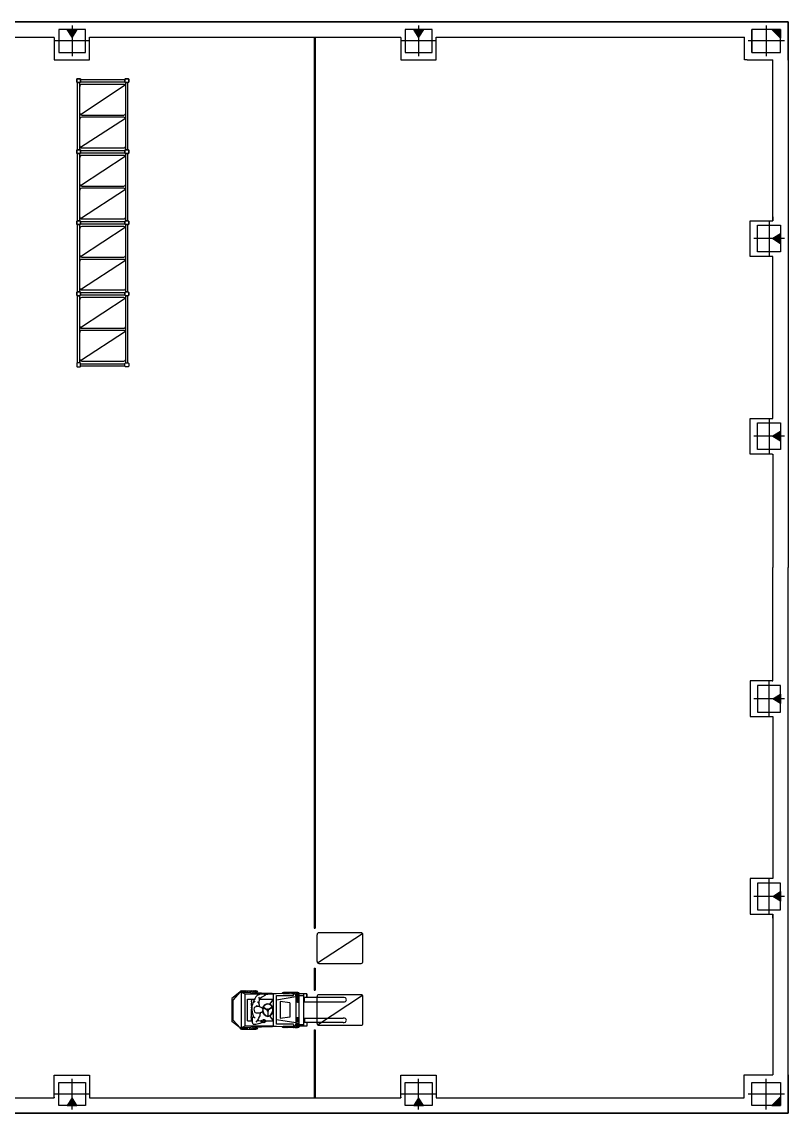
# Model space of a CAD drawing. Header units: millimetres. Extents: x 2499.3 to 2547.2, y 1705.7 to 1775.5.
# Drawn here: x 2527.18 to 2547.22, y 1705.69 to 1734.23 of the extents above; entities that cross this region are included whole.
import ezdxf

# ---------------------------------------------------------------- set-up
doc = ezdxf.new("R2010")
doc.units = ezdxf.units.MM
doc.linetypes.add('CENTER', pattern=[2, 1.25, -0.25, 0.25, -0.25])
doc.linetypes.add('PLANTA1$0$CONTINUA', pattern=[0])
for name, color, linetype in [('ESTRUCTURA - PILARES', 7, 'Continuous'), ('ESTRUCTURA - PILARES - CRECIMIENTO', 7, 'Continuous'), ('ESTRUCTURA - PILARES EJES', 7, 'CENTER'), ('FORRADO', 7, 'Continuous'), ('MUROS', 7, 'Continuous'), ('Nave', 7, 'Continuous')]:
    doc.layers.add(name, color=color, linetype=linetype)

msp = doc.modelspace()

# ---------------------------------------------------------------- hatches: boundary and pattern name
at = {"layer": 'ESTRUCTURA - PILARES - CRECIMIENTO'}
for points in [[(2528.617, 1734.032), (2528.492, 1733.832), (2528.367, 1734.032)], [(2537.682, 1734.032), (2537.557, 1733.832), (2537.432, 1734.032)], [(2546.791, 1734.032), (2547.021, 1734.032), (2547.021, 1733.803)], [(2547.021, 1728.689), (2546.821, 1728.564), (2547.021, 1728.439)], [(2547.021, 1723.521), (2546.821, 1723.396), (2547.021, 1723.271)], [(2547.021, 1716.403), (2546.821, 1716.528), (2547.021, 1716.653)], [(2547.021, 1711.235), (2546.821, 1711.36), (2547.021, 1711.485)], [(2528.617, 1705.892), (2528.492, 1706.092), (2528.367, 1705.892)], [(2537.682, 1705.892), (2537.557, 1706.092), (2537.432, 1705.892)], [(2546.791, 1705.892), (2547.021, 1705.892), (2547.021, 1706.122)]]:
    msp.add_hatch(color=256, dxfattribs=at).paths.add_polyline_path(points)

# ---------------------------------------------------------------- linework, layer by layer
at = {"color": 251, "lineweight": -2, "true_color": 0x646464}
for p, q in [((2532.881, 1708.854), (2532.668, 1708.69)), ((2532.881, 1708.854), (2532.708, 1708.66)), ((2532.881, 1708.854), (2534.296, 1708.813)), ((2532.921, 1707.927), (2532.921, 1708.854)), ((2532.921, 1708.854), (2533.011, 1708.813)), ((2532.925, 1708.89), (2533.301, 1708.89)), ((2533.011, 1708.813), (2533.011, 1707.969)), ((2533.011, 1708.813), (2533.75, 1708.813)), ((2533.091, 1708.89), (2533.082, 1708.854)), ((2533.135, 1708.89), (2533.143, 1708.854)), ((2533.299, 1708.738), (2533.279, 1708.695)), ((2533.321, 1708.764), (2533.299, 1708.738)), ((2533.334, 1708.773), (2533.321, 1708.764)), ((2533.395, 1708.797), (2533.334, 1708.773)), ((2533.447, 1708.813), (2533.395, 1708.797)), ((2533.451, 1708.722), (2533.519, 1708.761)), ((2533.523, 1708.805), (2533.515, 1708.813)), ((2533.519, 1708.761), (2533.529, 1708.768)), ((2533.532, 1708.78), (2533.523, 1708.805)), ((2533.529, 1708.768), (2533.532, 1708.78)), ((2533.531, 1708.783), (2533.54, 1708.779)), ((2533.54, 1708.779), (2533.557, 1708.785)), ((2533.556, 1708.81), (2533.554, 1708.813)), ((2533.56, 1708.794), (2533.556, 1708.81)), ((2533.557, 1708.785), (2533.56, 1708.794)), ((2533.569, 1708.794), (2533.56, 1708.795)), ((2533.588, 1708.795), (2533.569, 1708.794)), ((2533.602, 1708.798), (2533.588, 1708.795)), ((2533.614, 1708.804), (2533.602, 1708.798)), ((2533.62, 1708.813), (2533.614, 1708.804)), ((2533.75, 1708.813), (2533.75, 1707.969)), ((2533.84, 1708.813), (2533.75, 1708.813)), ((2533.84, 1708.016), (2533.84, 1708.772)), ((2533.84, 1708.772), (2534.281, 1708.772)), ((2534.346, 1708.735), (2533.84, 1708.651)), ((2534.397, 1708.849), (2534.021, 1708.849)), ((2534.187, 1708.849), (2534.179, 1708.816)), ((2534.231, 1708.849), (2534.239, 1708.815)), ((2534.281, 1708.772), (2534.281, 1708.813)), ((2534.421, 1708.799), (2534.331, 1708.799)), ((2534.334, 1708.799), (2534.334, 1708.795)), ((2534.421, 1708.764), (2534.346, 1708.764)), ((2534.346, 1708.763), (2534.346, 1708.012)), ((2534.374, 1708.799), (2534.374, 1708.729)), ((2534.403, 1708.729), (2534.403, 1708.799)), ((2534.63, 1708.813), (2534.421, 1708.813)), ((2534.421, 1708.813), (2534.421, 1707.968)), ((2534.421, 1708.767), (2534.542, 1708.767)), ((2534.542, 1708.813), (2534.542, 1707.968)), ((2534.63, 1708.721), (2534.63, 1708.813)), ((2534.63, 1708.813), (2534.63, 1708.721)), ((2532.668, 1708.69), (2532.668, 1708.09)), ((2532.708, 1708.127), (2532.708, 1708.66)), ((2533.084, 1708.677), (2533.268, 1708.677)), ((2533.084, 1708.107), (2533.084, 1708.677)), ((2533.184, 1708.673), (2533.184, 1708.677)), ((2533.185, 1708.667), (2533.184, 1708.673)), ((2533.186, 1708.661), (2533.185, 1708.667)), ((2533.185, 1708.54), (2533.186, 1708.547)), ((2533.185, 1708.534), (2533.185, 1708.54)), ((2533.185, 1708.529), (2533.185, 1708.534)), ((2533.185, 1708.524), (2533.185, 1708.529)), ((2533.186, 1708.519), (2533.185, 1708.524)), ((2533.187, 1708.656), (2533.186, 1708.661)), ((2533.186, 1708.553), (2533.187, 1708.56)), ((2533.186, 1708.547), (2533.186, 1708.553)), ((2533.187, 1708.514), (2533.186, 1708.519)), ((2533.188, 1708.652), (2533.187, 1708.656)), ((2533.187, 1708.617), (2533.188, 1708.62)), ((2533.187, 1708.615), (2533.187, 1708.617)), ((2533.187, 1708.612), (2533.187, 1708.615)), ((2533.188, 1708.61), (2533.187, 1708.612)), ((2533.187, 1708.56), (2533.188, 1708.566)), ((2533.188, 1708.51), (2533.187, 1708.514)), ((2533.189, 1708.648), (2533.188, 1708.652)), ((2533.188, 1708.622), (2533.189, 1708.624)), ((2533.188, 1708.62), (2533.188, 1708.622)), ((2533.188, 1708.608), (2533.188, 1708.61)), ((2533.189, 1708.605), (2533.188, 1708.608)), ((2533.188, 1708.566), (2533.189, 1708.571)), ((2533.19, 1708.506), (2533.188, 1708.51)), ((2533.19, 1708.645), (2533.189, 1708.648)), ((2533.189, 1708.624), (2533.19, 1708.627)), ((2533.189, 1708.603), (2533.189, 1708.605)), ((2533.19, 1708.601), (2533.189, 1708.603)), ((2533.189, 1708.571), (2533.19, 1708.576)), ((2533.189, 1708.467), (2533.19, 1708.471)), ((2533.189, 1708.462), (2533.189, 1708.467)), ((2533.189, 1708.458), (2533.189, 1708.462)), ((2533.189, 1708.454), (2533.189, 1708.458)), ((2533.189, 1708.45), (2533.189, 1708.454)), ((2533.189, 1708.447), (2533.189, 1708.45)), ((2533.19, 1708.443), (2533.189, 1708.447)), ((2533.191, 1708.642), (2533.19, 1708.645)), ((2533.19, 1708.627), (2533.191, 1708.629)), ((2533.19, 1708.598), (2533.19, 1708.601)), ((2533.19, 1708.596), (2533.19, 1708.598)), ((2533.191, 1708.594), (2533.19, 1708.596)), ((2533.19, 1708.58), (2533.191, 1708.584)), ((2533.19, 1708.576), (2533.19, 1708.58)), ((2533.191, 1708.502), (2533.19, 1708.506)), ((2533.19, 1708.471), (2533.191, 1708.476)), ((2533.192, 1708.639), (2533.191, 1708.642)), ((2533.191, 1708.632), (2533.192, 1708.634)), ((2533.191, 1708.629), (2533.191, 1708.632)), ((2533.191, 1708.592), (2533.191, 1708.594)), ((2533.191, 1708.59), (2533.191, 1708.592)), ((2533.191, 1708.587), (2533.191, 1708.59)), ((2533.191, 1708.584), (2533.191, 1708.587)), ((2533.191, 1708.498), (2533.191, 1708.502)), ((2533.192, 1708.494), (2533.191, 1708.498)), ((2533.191, 1708.481), (2533.192, 1708.485)), ((2533.191, 1708.476), (2533.191, 1708.481)), ((2533.192, 1708.637), (2533.192, 1708.639)), ((2533.192, 1708.634), (2533.192, 1708.637)), ((2533.192, 1708.49), (2533.192, 1708.494)), ((2533.192, 1708.485), (2533.192, 1708.49)), ((2533.198, 1708.49), (2533.195, 1708.44)), ((2533.209, 1708.535), (2533.198, 1708.49)), ((2533.222, 1708.567), (2533.209, 1708.535)), ((2533.238, 1708.586), (2533.222, 1708.567)), ((2533.239, 1708.617), (2533.237, 1708.603)), ((2533.237, 1708.603), (2533.238, 1708.586)), ((2533.255, 1708.599), (2533.238, 1708.586)), ((2533.257, 1708.657), (2533.239, 1708.617)), ((2533.278, 1708.609), (2533.255, 1708.599)), ((2533.27, 1708.462), (2533.255, 1708.445)), ((2533.279, 1708.695), (2533.257, 1708.657)), ((2533.295, 1708.475), (2533.27, 1708.462)), ((2533.332, 1708.485), (2533.295, 1708.475)), ((2533.306, 1708.492), (2533.303, 1708.478)), ((2533.318, 1708.497), (2533.306, 1708.492)), ((2533.332, 1708.493), (2533.318, 1708.497)), ((2533.343, 1708.486), (2533.332, 1708.493)), ((2533.364, 1708.484), (2533.332, 1708.485)), ((2533.345, 1708.601), (2533.339, 1708.605)), ((2533.378, 1708.567), (2533.345, 1708.601)), ((2533.396, 1708.477), (2533.364, 1708.484)), ((2533.369, 1708.725), (2533.383, 1708.701)), ((2533.397, 1708.52), (2533.378, 1708.567)), ((2533.38, 1708.601), (2533.379, 1708.568)), ((2533.389, 1708.647), (2533.38, 1708.601)), ((2533.383, 1708.701), (2533.389, 1708.647)), ((2533.386, 1708.677), (2533.75, 1708.677)), ((2533.389, 1708.678), (2533.451, 1708.722)), ((2533.442, 1708.459), (2533.396, 1708.477)), ((2533.405, 1708.474), (2533.397, 1708.52)), ((2533.472, 1708.436), (2533.442, 1708.459)), ((2533.494, 1708.455), (2533.593, 1708.396)), ((2533.497, 1708.464), (2533.597, 1708.406)), ((2533.728, 1708.464), (2533.627, 1708.406)), ((2533.731, 1708.455), (2533.631, 1708.396)), ((2533.75, 1708.672), (2533.667, 1708.553)), ((2533.745, 1708.456), (2533.75, 1708.456)), ((2534.19, 1708.575), (2533.938, 1708.614)), ((2533.938, 1708.614), (2533.938, 1708.173)), ((2534.19, 1708.575), (2534.19, 1708.206)), ((2534.346, 1708.729), (2534.421, 1708.729)), ((2534.346, 1708.685), (2534.421, 1708.685)), ((2534.421, 1708.679), (2534.346, 1708.679)), ((2534.421, 1708.647), (2534.346, 1708.647)), ((2534.397, 1708.597), (2534.346, 1708.597)), ((2534.374, 1708.685), (2534.374, 1708.647)), ((2534.403, 1708.647), (2534.403, 1708.685)), ((2534.568, 1708.701), (2534.542, 1708.701)), ((2534.542, 1708.617), (2534.568, 1708.617)), ((2535.581, 1708.721), (2534.568, 1708.721)), ((2534.568, 1708.601), (2534.568, 1708.721)), ((2534.568, 1708.601), (2535.585, 1708.601)), ((2535.641, 1708.706), (2535.653, 1708.695)), ((2535.653, 1708.624), (2535.645, 1708.616)), ((2533.18, 1708.213), (2533.181, 1708.217)), ((2533.18, 1708.209), (2533.18, 1708.213)), ((2533.18, 1708.205), (2533.18, 1708.209)), ((2533.18, 1708.202), (2533.18, 1708.205)), ((2533.18, 1708.198), (2533.18, 1708.202)), ((2533.181, 1708.194), (2533.18, 1708.198)), ((2533.181, 1708.306), (2533.182, 1708.309)), ((2533.181, 1708.303), (2533.181, 1708.306)), ((2533.181, 1708.299), (2533.181, 1708.303)), ((2533.181, 1708.295), (2533.181, 1708.299)), ((2533.182, 1708.29), (2533.181, 1708.295)), ((2533.181, 1708.217), (2533.182, 1708.221)), ((2533.182, 1708.19), (2533.181, 1708.194)), ((2533.182, 1708.316), (2533.183, 1708.319)), ((2533.182, 1708.313), (2533.182, 1708.316)), ((2533.182, 1708.309), (2533.182, 1708.313)), ((2533.182, 1708.285), (2533.182, 1708.29)), ((2533.183, 1708.279), (2533.182, 1708.285)), ((2533.182, 1708.221), (2533.183, 1708.224)), ((2533.183, 1708.187), (2533.182, 1708.19)), ((2533.183, 1708.323), (2533.184, 1708.326)), ((2533.183, 1708.319), (2533.183, 1708.323)), ((2533.184, 1708.273), (2533.183, 1708.279)), ((2533.183, 1708.224), (2533.184, 1708.228)), ((2533.184, 1708.183), (2533.183, 1708.187)), ((2533.184, 1708.329), (2533.185, 1708.333)), ((2533.184, 1708.326), (2533.184, 1708.329)), ((2533.185, 1708.267), (2533.184, 1708.273)), ((2533.184, 1708.228), (2533.185, 1708.233)), ((2533.185, 1708.178), (2533.184, 1708.183)), ((2533.185, 1708.381), (2533.186, 1708.385)), ((2533.185, 1708.378), (2533.185, 1708.381)), ((2533.185, 1708.374), (2533.185, 1708.378)), ((2533.185, 1708.371), (2533.185, 1708.374)), ((2533.185, 1708.368), (2533.185, 1708.371)), ((2533.185, 1708.365), (2533.185, 1708.368)), ((2533.185, 1708.362), (2533.185, 1708.365)), ((2533.186, 1708.359), (2533.185, 1708.362)), ((2533.185, 1708.336), (2533.186, 1708.34)), ((2533.185, 1708.333), (2533.185, 1708.336)), ((2533.186, 1708.26), (2533.185, 1708.267)), ((2533.185, 1708.233), (2533.186, 1708.238)), ((2533.186, 1708.174), (2533.185, 1708.178)), ((2533.186, 1708.388), (2533.187, 1708.392)), ((2533.186, 1708.385), (2533.186, 1708.388)), ((2533.186, 1708.356), (2533.186, 1708.359)), ((2533.186, 1708.353), (2533.186, 1708.356)), ((2533.186, 1708.349), (2533.186, 1708.353)), ((2533.186, 1708.346), (2533.186, 1708.349)), ((2533.186, 1708.343), (2533.186, 1708.346)), ((2533.186, 1708.34), (2533.186, 1708.343)), ((2533.186, 1708.254), (2533.186, 1708.26)), ((2533.187, 1708.248), (2533.186, 1708.254)), ((2533.186, 1708.243), (2533.187, 1708.248)), ((2533.186, 1708.238), (2533.186, 1708.243)), ((2533.186, 1708.17), (2533.186, 1708.174)), ((2533.187, 1708.165), (2533.186, 1708.17)), ((2533.187, 1708.395), (2533.188, 1708.399)), ((2533.187, 1708.392), (2533.187, 1708.395)), ((2533.187, 1708.161), (2533.187, 1708.165)), ((2533.187, 1708.155), (2533.187, 1708.161)), ((2533.188, 1708.402), (2533.189, 1708.406)), ((2533.188, 1708.399), (2533.188, 1708.402)), ((2533.189, 1708.41), (2533.19, 1708.414)), ((2533.189, 1708.406), (2533.189, 1708.41)), ((2533.19, 1708.44), (2533.19, 1708.443)), ((2533.191, 1708.436), (2533.19, 1708.44)), ((2533.19, 1708.418), (2533.191, 1708.422)), ((2533.19, 1708.414), (2533.19, 1708.418)), ((2533.191, 1708.433), (2533.191, 1708.436)), ((2533.191, 1708.429), (2533.191, 1708.433)), ((2533.191, 1708.425), (2533.191, 1708.429)), ((2533.191, 1708.422), (2533.191, 1708.425)), ((2533.195, 1708.44), (2533.197, 1708.395)), ((2533.197, 1708.395), (2533.199, 1708.344)), ((2533.199, 1708.344), (2533.209, 1708.293)), ((2533.209, 1708.293), (2533.228, 1708.237)), ((2533.214, 1708.15), (2533.223, 1708.199)), ((2533.223, 1708.199), (2533.233, 1708.222)), ((2533.228, 1708.237), (2533.241, 1708.211)), ((2533.241, 1708.211), (2533.253, 1708.199)), ((2533.255, 1708.445), (2533.245, 1708.41)), ((2533.245, 1708.41), (2533.251, 1708.374)), ((2533.251, 1708.374), (2533.267, 1708.342)), ((2533.253, 1708.199), (2533.278, 1708.186)), ((2533.267, 1708.342), (2533.284, 1708.326)), ((2533.284, 1708.326), (2533.312, 1708.314)), ((2533.308, 1708.311), (2533.307, 1708.315)), ((2533.316, 1708.304), (2533.308, 1708.311)), ((2533.312, 1708.314), (2533.341, 1708.312)), ((2533.332, 1708.306), (2533.316, 1708.304)), ((2533.345, 1708.312), (2533.332, 1708.306)), ((2533.341, 1708.312), (2533.372, 1708.315)), ((2533.37, 1708.166), (2533.345, 1708.126)), ((2533.389, 1708.214), (2533.366, 1708.196)), ((2533.381, 1708.19), (2533.37, 1708.166)), ((2533.372, 1708.315), (2533.4, 1708.319)), ((2533.38, 1708.207), (2533.381, 1708.19)), ((2533.399, 1708.237), (2533.389, 1708.214)), ((2533.407, 1708.272), (2533.399, 1708.237)), ((2533.4, 1708.319), (2533.417, 1708.323)), ((2533.413, 1708.291), (2533.407, 1708.272)), ((2533.408, 1708.321), (2533.413, 1708.307)), ((2533.413, 1708.307), (2533.413, 1708.291)), ((2533.417, 1708.323), (2533.44, 1708.329)), ((2533.44, 1708.329), (2533.453, 1708.335)), ((2533.453, 1708.335), (2533.47, 1708.348)), ((2533.47, 1708.348), (2533.484, 1708.37)), ((2533.486, 1708.408), (2533.472, 1708.436)), ((2533.484, 1708.37), (2533.488, 1708.391)), ((2533.488, 1708.391), (2533.486, 1708.408)), ((2533.608, 1708.36), (2533.608, 1708.235)), ((2533.618, 1708.235), (2533.618, 1708.36)), ((2533.75, 1708.116), (2533.67, 1708.227)), ((2533.745, 1708.325), (2533.75, 1708.325)), ((2534.19, 1708.206), (2533.938, 1708.167)), ((2534.397, 1708.183), (2534.346, 1708.183)), ((2534.542, 1708.164), (2534.568, 1708.164)), ((2534.568, 1708.18), (2535.585, 1708.18)), ((2534.568, 1708.18), (2534.568, 1708.06)), ((2535.653, 1708.156), (2535.645, 1708.165)), ((2532.886, 1707.927), (2532.668, 1708.09)), ((2532.886, 1707.927), (2532.708, 1708.127)), ((2534.296, 1707.968), (2532.886, 1707.927)), ((2533.011, 1707.969), (2532.921, 1707.924)), ((2532.925, 1707.89), (2533.301, 1707.89)), ((2533.75, 1707.969), (2533.011, 1707.969)), ((2533.091, 1707.89), (2533.082, 1707.926)), ((2533.084, 1708.107), (2533.212, 1708.107)), ((2533.135, 1707.89), (2533.143, 1707.926)), ((2533.176, 1708.108), (2533.179, 1708.118)), ((2533.176, 1708.107), (2533.176, 1708.108)), ((2533.179, 1708.118), (2533.182, 1708.127)), ((2533.182, 1708.127), (2533.184, 1708.135)), ((2533.184, 1708.135), (2533.186, 1708.143)), ((2533.186, 1708.143), (2533.187, 1708.15)), ((2533.187, 1708.15), (2533.187, 1708.155)), ((2533.211, 1708.086), (2533.212, 1708.113)), ((2533.212, 1708.065), (2533.211, 1708.086)), ((2533.212, 1708.113), (2533.214, 1708.15)), ((2533.217, 1708.037), (2533.212, 1708.065)), ((2533.227, 1708.022), (2533.217, 1708.037)), ((2533.24, 1708.013), (2533.227, 1708.022)), ((2533.26, 1708.008), (2533.24, 1708.013)), ((2533.298, 1708.011), (2533.26, 1708.008)), ((2533.405, 1708.035), (2533.298, 1708.011)), ((2533.345, 1708.126), (2533.302, 1708.073)), ((2533.335, 1708.112), (2533.38, 1708.112)), ((2533.38, 1708.112), (2533.412, 1708.11)), ((2533.431, 1708.044), (2533.405, 1708.035)), ((2533.412, 1708.11), (2533.422, 1708.109)), ((2533.422, 1708.109), (2533.429, 1708.104)), ((2533.427, 1708.106), (2533.439, 1708.112)), ((2533.429, 1708.104), (2533.434, 1708.087)), ((2533.437, 1708.053), (2533.431, 1708.044)), ((2533.434, 1708.087), (2533.437, 1708.053)), ((2533.459, 1708.058), (2533.436, 1708.062)), ((2533.439, 1708.112), (2533.447, 1708.113)), ((2533.447, 1708.113), (2533.456, 1708.11)), ((2533.456, 1708.106), (2533.468, 1708.121)), ((2533.456, 1708.11), (2533.463, 1708.095)), ((2533.456, 1708.107), (2533.457, 1708.107)), ((2533.467, 1708.067), (2533.459, 1708.058)), ((2533.463, 1708.095), (2533.467, 1708.078)), ((2533.467, 1708.078), (2533.467, 1708.067)), ((2533.477, 1708.067), (2533.467, 1708.071)), ((2533.468, 1708.121), (2533.487, 1708.136)), ((2533.498, 1708.06), (2533.477, 1708.067)), ((2533.487, 1708.136), (2533.499, 1708.141)), ((2533.498, 1708.114), (2533.495, 1708.108)), ((2533.495, 1708.108), (2533.499, 1708.094)), ((2533.511, 1708.12), (2533.498, 1708.114)), ((2533.518, 1708.057), (2533.498, 1708.06)), ((2533.499, 1708.141), (2533.513, 1708.14)), ((2533.499, 1708.094), (2533.516, 1708.091)), ((2533.525, 1708.117), (2533.511, 1708.12)), ((2533.513, 1708.14), (2533.528, 1708.134)), ((2533.516, 1708.091), (2533.53, 1708.103)), ((2533.538, 1708.068), (2533.518, 1708.057)), ((2533.541, 1708.121), (2533.526, 1708.116)), ((2533.528, 1708.134), (2533.536, 1708.13)), ((2533.53, 1708.103), (2533.531, 1708.116)), ((2533.536, 1708.13), (2533.541, 1708.121)), ((2533.55, 1708.083), (2533.538, 1708.068)), ((2533.544, 1708.122), (2533.55, 1708.111)), ((2533.55, 1708.111), (2533.551, 1708.098)), ((2533.55, 1708.107), (2533.75, 1708.107)), ((2533.551, 1708.098), (2533.55, 1708.083)), ((2533.75, 1707.969), (2533.835, 1707.968)), ((2534.346, 1708.051), (2533.84, 1708.136)), ((2534.281, 1708.016), (2533.84, 1708.016)), ((2534.397, 1707.931), (2534.021, 1707.931)), ((2534.187, 1707.931), (2534.179, 1707.964)), ((2534.231, 1707.931), (2534.239, 1707.967)), ((2534.281, 1708.009), (2534.281, 1707.967)), ((2534.421, 1707.981), (2534.331, 1707.981)), ((2534.334, 1707.981), (2534.334, 1707.985)), ((2534.421, 1708.133), (2534.346, 1708.133)), ((2534.421, 1708.102), (2534.346, 1708.102)), ((2534.346, 1708.095), (2534.421, 1708.095)), ((2534.346, 1708.051), (2534.421, 1708.051)), ((2534.421, 1708.016), (2534.346, 1708.016)), ((2534.374, 1708.095), (2534.374, 1708.133)), ((2534.374, 1707.981), (2534.374, 1708.051)), ((2534.403, 1708.133), (2534.403, 1708.095)), ((2534.403, 1708.051), (2534.403, 1707.981)), ((2534.421, 1708.014), (2534.542, 1708.014)), ((2534.63, 1707.968), (2534.421, 1707.968)), ((2534.568, 1708.08), (2534.542, 1708.08)), ((2535.581, 1708.06), (2534.568, 1708.06)), ((2534.63, 1708.06), (2534.63, 1707.968)), ((2535.641, 1708.074), (2535.653, 1708.086))]:
    msp.add_line(p, q, dxfattribs=at)
for centre, radius, start, end in [((2532.925, 1708.84), 0.05, 90.0001, 163.9809), ((2532.946, 1708.84), 0.05, 90.0001, 163.9809), ((2532.969, 1708.84), 0.05, 90.0001, 163.9815), ((2532.998, 1708.84), 0.05, 90.0001, 163.9815), ((2533.038, 1708.84), 0.05, 90.0001, 163.9815), ((2533.116, 1708.828), 0.0816, 129.8268, 160.8606), ((2533.11, 1708.828), 0.0816, 19.1395, 50.1733), ((2533.188, 1708.84), 0.05, 16.3479, 90), ((2533.228, 1708.84), 0.05, 16.3479, 90), ((2533.257, 1708.84), 0.05, 16.348, 90), ((2533.28, 1708.84), 0.05, 16.348, 90), ((2533.301, 1708.84), 0.05, 16.348, 90), ((2534.021, 1708.799), 0.05, 90.0001, 152.1096), ((2534.042, 1708.799), 0.05, 90.0001, 152.8744), ((2534.065, 1708.799), 0.05, 90.0001, 153.7196), ((2534.094, 1708.799), 0.05, 90.0001, 154.7805), ((2534.134, 1708.799), 0.05, 90.0001, 156.2425), ((2534.212, 1708.786), 0.0816, 129.8268, 157.3651), ((2534.206, 1708.786), 0.0816, 19.1394, 50.1733), ((2534.284, 1708.799), 0.05, 0, 90), ((2534.296, 1708.763), 0.05, 0, 90), ((2534.324, 1708.799), 0.05, 0, 90), ((2534.353, 1708.799), 0.05, 0, 90), ((2534.376, 1708.799), 0.05, 16.0192, 90), ((2534.397, 1708.799), 0.05, 16.0192, 90), ((2533.646, 1708.391), 0.18, 134.355, 165.4586), ((2533.659, 1708.391), 0.179, 140.6733, 171.9681), ((2533.611, 1708.42), 0.134, 48.7345, 131.2655), ((2533.612, 1708.412), 0.13, 46.3887, 133.6114), ((2533.577, 1708.391), 0.18, 16.0449, 45.645), ((2533.565, 1708.391), 0.179, 320.6733, 39.3267), ((2534.324, 1708.647), 0.05, 295.5024, 0), ((2534.353, 1708.647), 0.05, 270.0001, 0), ((2534.376, 1708.647), 0.05, 270.0001, 333.75), ((2534.397, 1708.647), 0.05, 270.0001, 299.0475), ((2535.582, 1708.593), 0.128, 62.3457, 90.3343), ((2535.586, 1708.726), 0.126, 269.6449, 298.4658), ((2535.618, 1708.659), 0.05, 315.8525, 45.0869), ((2533.646, 1708.391), 0.18, 193.6187, 225.645), ((2533.659, 1708.391), 0.179, 187.8937, 219.3267), ((2533.613, 1708.351), 0.116, 219.229, 320.771), ((2533.613, 1708.347), 0.124, 223.5227, 316.4773), ((2533.625, 1708.387), 0.0333, 143.7832, 216.2168), ((2533.612, 1708.4), 0.0156, 24.7319, 155.2682), ((2533.612, 1708.374), 0.0158, 205.818, 334.182), ((2533.599, 1708.387), 0.0333, 323.7832, 36.2168), ((2533.577, 1708.391), 0.18, 314.355, 343.9552), ((2534.324, 1708.133), 0.05, 0, 64.4977), ((2534.353, 1708.133), 0.05, 0, 90), ((2534.376, 1708.133), 0.05, 26.2501, 90), ((2534.397, 1708.133), 0.05, 60.9525, 90), ((2535.586, 1708.054), 0.126, 61.5343, 90.3552), ((2532.925, 1707.94), 0.05, 196.0192, 270), ((2532.946, 1707.94), 0.05, 196.0192, 270), ((2532.969, 1707.94), 0.05, 196.0185, 270), ((2532.998, 1707.94), 0.05, 196.0186, 270), ((2533.038, 1707.94), 0.05, 196.0186, 270), ((2533.116, 1707.953), 0.0816, 199.1394, 230.1733), ((2533.11, 1707.953), 0.0816, 309.8268, 340.8606), ((2533.188, 1707.94), 0.05, 270.0001, 343.6522), ((2533.228, 1707.94), 0.05, 270.0001, 343.6521), ((2533.257, 1707.94), 0.05, 270.0001, 343.6521), ((2533.28, 1707.94), 0.05, 270.0001, 343.6521), ((2533.301, 1707.94), 0.05, 270.0001, 343.6521), ((2534.021, 1707.981), 0.05, 207.5006, 270), ((2534.042, 1707.981), 0.05, 206.7408, 270), ((2534.065, 1707.981), 0.05, 205.9008, 270), ((2534.094, 1707.981), 0.05, 204.8464, 270), ((2534.134, 1707.981), 0.05, 203.3931, 270), ((2534.212, 1707.994), 0.0816, 202.4168, 230.1733), ((2534.206, 1707.994), 0.0816, 309.8268, 340.8606), ((2534.284, 1707.981), 0.05, 270.0001, 0), ((2534.296, 1708.017), 0.05, 270.0001, 0.0001), ((2534.324, 1707.981), 0.05, 270.0001, 0), ((2534.353, 1707.981), 0.05, 270.0001, 0), ((2534.376, 1707.981), 0.05, 270.0001, 343.9809), ((2534.397, 1707.981), 0.05, 270.0001, 343.9809), ((2535.582, 1708.187), 0.128, 269.6658, 297.6544), ((2535.617, 1708.121), 0.05, 315.8525, 45.0869)]:
    msp.add_arc(centre, radius, start, end, dxfattribs=at)
at = {"layer": 'ESTRUCTURA - PILARES', "elevation": 0}
for points in [[(2547.221, 1733.232), (2547.221, 1733.232), (2547.221, 1734.232), (2546.071, 1734.232)], [(2528.142, 1733.732), (2528.142, 1733.432), (2528.842, 1733.432), (2528.842, 1734.032), (2528.142, 1734.032), (2528.142, 1733.732)], [(2537.207, 1733.732), (2537.207, 1733.432), (2537.907, 1733.432), (2537.907, 1734.032), (2537.207, 1734.032), (2537.207, 1733.732)], [(2546.271, 1733.732), (2546.271, 1733.432), (2547.021, 1733.432), (2547.021, 1734.032), (2546.271, 1734.032), (2546.271, 1733.732)], [(2546.721, 1728.214), (2546.421, 1728.214), (2546.421, 1728.914), (2547.021, 1728.914), (2547.021, 1728.214), (2546.721, 1728.214)], [(2546.721, 1723.046), (2546.421, 1723.046), (2546.421, 1723.746), (2547.021, 1723.746), (2547.021, 1723.046), (2546.721, 1723.046)], [(2546.721, 1716.878), (2546.421, 1716.878), (2546.421, 1716.178), (2547.021, 1716.178), (2547.021, 1716.878), (2546.721, 1716.878)], [(2546.721, 1711.71), (2546.421, 1711.71), (2546.421, 1711.01), (2547.021, 1711.01), (2547.021, 1711.71), (2546.721, 1711.71)], [(2528.142, 1706.192), (2528.142, 1706.492), (2528.842, 1706.492), (2528.842, 1705.892), (2528.142, 1705.892), (2528.142, 1706.192)], [(2537.207, 1706.192), (2537.207, 1706.492), (2537.907, 1706.492), (2537.907, 1705.892), (2537.207, 1705.892), (2537.207, 1706.192)], [(2546.071, 1706.092), (2546.071, 1706.192), (2546.071, 1706.692), (2546.821, 1706.692)], [(2547.221, 1706.692), (2547.221, 1706.692), (2547.221, 1705.692), (2546.071, 1705.692)], [(2546.271, 1706.192), (2546.271, 1706.492), (2547.021, 1706.492), (2547.021, 1705.892), (2546.271, 1705.892), (2546.271, 1706.192)]]:
    msp.add_lwpolyline(points, dxfattribs=at)
at = {"layer": 'ESTRUCTURA - PILARES - CRECIMIENTO', "elevation": 0}
for points in [[(2528.617, 1734.032), (2528.492, 1733.832), (2528.367, 1734.032), (2528.617, 1734.032)], [(2537.682, 1734.032), (2537.557, 1733.832), (2537.432, 1734.032), (2537.682, 1734.032)], [(2546.791, 1734.032), (2547.021, 1734.032), (2547.021, 1733.803), (2546.791, 1734.032)], [(2547.021, 1728.689), (2546.821, 1728.564), (2547.021, 1728.439), (2547.021, 1728.689)], [(2547.021, 1723.521), (2546.821, 1723.396), (2547.021, 1723.271), (2547.021, 1723.521)], [(2547.021, 1716.403), (2546.821, 1716.528), (2547.021, 1716.653), (2547.021, 1716.403)], [(2547.021, 1711.235), (2546.821, 1711.36), (2547.021, 1711.485), (2547.021, 1711.235)], [(2528.617, 1705.892), (2528.492, 1706.092), (2528.367, 1705.892), (2528.617, 1705.892)], [(2537.682, 1705.892), (2537.557, 1706.092), (2537.432, 1705.892), (2537.682, 1705.892)], [(2546.791, 1705.892), (2547.021, 1705.892), (2547.021, 1706.122), (2546.791, 1705.892)]]:
    msp.add_lwpolyline(points, dxfattribs=at)
at = {"layer": 'ESTRUCTURA - PILARES EJES'}
for p, q in [((2528.492, 1734.132, 0), (2528.492, 1733.332, 0)), ((2537.557, 1734.132, 0), (2537.557, 1733.332, 0)), ((2546.646, 1734.132, 0), (2546.646, 1733.332, 0)), ((2546.646, 1734.132, 0), (2546.646, 1733.332, 0)), ((2528.942, 1733.732, 0), (2528.042, 1733.732, 0)), ((2538.007, 1733.732, 0), (2537.107, 1733.732, 0)), ((2547.121, 1733.732, 0), (2546.171, 1733.732, 0)), ((2547.096, 1733.732, 0), (2546.196, 1733.732, 0)), ((2546.721, 1729.014, 0), (2546.721, 1728.114, 0)), ((2547.121, 1728.564, 0), (2546.321, 1728.564, 0)), ((2546.721, 1723.846), (2546.721, 1722.946)), ((2547.121, 1723.396), (2546.321, 1723.396)), ((2546.721, 1716.078), (2546.721, 1716.978)), ((2547.121, 1716.528), (2546.321, 1716.528)), ((2546.721, 1710.91, 0), (2546.721, 1711.81, 0)), ((2547.121, 1711.36, 0), (2546.321, 1711.36, 0)), ((2528.492, 1705.792, 0), (2528.492, 1706.592, 0)), ((2537.557, 1705.792, 0), (2537.557, 1706.592, 0)), ((2546.646, 1705.792, 0), (2546.646, 1706.592, 0)), ((2546.646, 1705.792, 0), (2546.646, 1706.592, 0)), ((2528.942, 1706.192, 0), (2528.042, 1706.192, 0)), ((2538.007, 1706.192, 0), (2537.107, 1706.192, 0)), ((2547.121, 1706.192, 0), (2546.171, 1706.192, 0)), ((2547.096, 1706.192, 0), (2546.196, 1706.192, 0))]:
    msp.add_line(p, q, dxfattribs=at)
at = {"layer": 'FORRADO', "linetype": 'PLANTA1$0$CONTINUA'}
for p, q in [((2546.231, 1728.095, 0), (2546.231, 1729.024, 0)), ((2546.231, 1729.024, 0), (2546.821, 1729.024, 0)), ((2546.231, 1728.095, 0), (2546.231, 1728.514, 0)), ((2546.821, 1728.095, 0), (2546.231, 1728.095, 0)), ((2546.821, 1725.138, 0), (2546.821, 1728.095, 0)), ((2546.821, 1724.168, 0), (2546.821, 1725.038, 0)), ((2546.821, 1715.756, 0), (2546.821, 1714.886, 0)), ((2546.821, 1714.787, 0), (2546.821, 1711.829, 0)), ((2546.821, 1711.829, 0), (2546.231, 1711.829, 0)), ((2546.231, 1711.829, 0), (2546.231, 1711.41, 0)), ((2546.231, 1711.829, 0), (2546.231, 1710.9, 0)), ((2546.231, 1710.9, 0), (2546.821, 1710.9, 0))]:
    msp.add_line(p, q, dxfattribs=at)
at = {"layer": 'FORRADO', "linetype": 'PLANTA1$0$CONTINUA', "elevation": 0}
for points in [[(2523.478, 1733.832), (2528.023, 1733.832)], [(2528.023, 1733.817), (2528.023, 1733.242), (2528.952, 1733.242), (2528.952, 1733.832), (2537.087, 1733.832)], [(2537.087, 1733.817), (2537.087, 1733.242), (2538.017, 1733.242), (2538.017, 1733.832), (2546.081, 1733.832)], [(2547.081, 1733.732), (2547.081, 1733.732)], [(2546.152, 1733.242), (2546.152, 1733.242), (2546.821, 1733.242)], [(2546.821, 1729.024), (2546.821, 1733.242)], [(2546.821, 1728.564), (2546.821, 1728.564)], [(2546.821, 1723.856), (2546.821, 1726.414)], [(2546.805, 1722.927), (2546.231, 1722.927), (2546.231, 1723.856), (2546.821, 1723.856)], [(2546.805, 1716.997), (2546.231, 1716.997), (2546.231, 1716.068), (2546.821, 1716.068)], [(2546.821, 1716.068), (2546.821, 1713.51)], [(2546.821, 1711.36), (2546.821, 1711.36)], [(2546.821, 1710.9), (2546.821, 1706.692)], [(2528.023, 1706.108), (2528.023, 1706.682), (2528.952, 1706.682), (2528.952, 1706.092), (2537.087, 1706.092)], [(2537.087, 1706.108), (2537.087, 1706.682), (2538.017, 1706.682), (2538.017, 1706.092), (2546.071, 1706.092)], [(2523.478, 1706.092), (2528.023, 1706.092)]]:
    msp.add_lwpolyline(points, dxfattribs=at)
at = {"layer": 'MUROS', "linetype": 'PLANTA1$0$CONTINUA'}
for p, q in [((2546.101, 1734.232, 0), (2547.221, 1734.232, 0)), ((2547.221, 1734.232, 0), (2547.221, 1733.232, 0)), ((2547.221, 1733.432, 0), (2547.221, 1734.232, 0)), ((2547.221, 1705.692, 0), (2547.221, 1706.692, 0)), ((2547.221, 1706.492, 0), (2547.221, 1705.692, 0)), ((2546.101, 1705.692, 0), (2547.221, 1705.692, 0))]:
    msp.add_line(p, q, dxfattribs=at)
at = {"layer": 'Nave'}
for p, q in [((2499.933, 1734.232), (2547.221, 1734.232)), ((2528.023, 1734.232, 0), (2518.958, 1734.232, 0)), ((2537.087, 1734.232), (2528.023, 1734.232)), ((2546.152, 1734.232, 0), (2537.087, 1734.232, 0)), ((2547.221, 1734.232, 0), (2546.152, 1734.232, 0)), ((2547.221, 1734.232, 0), (2546.177, 1734.232, 0)), ((2547.221, 1734.232, 0), (2547.221, 1733.432, 0)), ((2547.221, 1734.232, 0), (2547.221, 1731.405, 0)), ((2546.271, 1733.432, 0), (2546.271, 1734.032, 0)), ((2528.023, 1733.817, 0), (2528.023, 1733.832, 0)), ((2534.821, 1733.832, 0), (2534.821, 1710.529, 0)), ((2534.851, 1733.832, 0), (2534.851, 1710.529, 0)), ((2537.087, 1733.817), (2537.087, 1733.832)), ((2546.081, 1733.242, 0), (2546.081, 1733.832, 0)), ((2546.152, 1733.242, 0), (2546.081, 1733.242, 0)), ((2547.221, 1733.232, 0), (2547.221, 1724.168, 0)), ((2546.821, 1729.13, 0), (2546.821, 1729.024, 0)), ((2547.221, 1726.392, 0), (2547.221, 1723.378, 0)), ((2547.221, 1723.856, 0), (2547.221, 1719.962, 0)), ((2546.805, 1722.927, 0), (2546.821, 1722.927, 0)), ((2546.821, 1722.927, 0), (2546.821, 1719.962, 0)), ((2546.821, 1716.997, 0), (2546.821, 1719.962, 0)), ((2547.221, 1716.068, 0), (2547.221, 1719.962, 0)), ((2546.805, 1716.997, 0), (2546.821, 1716.997, 0)), ((2547.221, 1713.532, 0), (2547.221, 1716.546, 0)), ((2547.221, 1706.692, 0), (2547.221, 1715.756, 0)), ((2546.821, 1710.794, 0), (2546.821, 1710.9, 0)), ((2534.821, 1710.529, 0), (2534.821, 1710.529, 0)), ((2534.821, 1710.529, 0), (2534.851, 1710.529, 0)), ((2534.821, 1709.486, 0), (2534.851, 1709.486, 0)), ((2534.821, 1709.486, 0), (2534.821, 1708.912, 0)), ((2534.851, 1709.486, 0), (2534.851, 1708.912, 0)), ((2547.221, 1705.692, 0), (2547.221, 1708.519, 0)), ((2534.821, 1707.869, 0), (2534.821, 1706.092)), ((2534.821, 1707.869), (2534.851, 1707.869)), ((2534.851, 1707.869, 0), (2534.851, 1706.092)), ((2547.221, 1705.692, 0), (2547.221, 1706.492, 0)), ((2528.023, 1706.108, 0), (2528.023, 1706.092, 0)), ((2537.087, 1706.108), (2537.087, 1706.092)), ((2499.933, 1705.692), (2547.221, 1705.692)), ((2528.023, 1705.692, 0), (2518.958, 1705.692, 0)), ((2537.087, 1705.692), (2528.023, 1705.692)), ((2546.152, 1705.692, 0), (2537.087, 1705.692, 0)), ((2547.221, 1705.692, 0), (2546.152, 1705.692, 0)), ((2547.221, 1705.692, 0), (2546.177, 1705.692, 0))]:
    msp.add_line(p, q, dxfattribs=at)
at = {"layer": 'Nave', "color": 251, "true_color": 0x646464}
for p, q in [((2528.715, 1732.725), (2529.875, 1732.725)), ((2528.715, 1732.725), (2529.875, 1732.725)), ((2528.635, 1730.887), (2528.635, 1732.645)), ((2528.695, 1730.887), (2528.695, 1732.645)), ((2528.695, 1731.845), (2528.695, 1732.545)), ((2528.71, 1731.81), (2529.88, 1732.581)), ((2528.715, 1732.665), (2529.875, 1732.665)), ((2528.715, 1732.665), (2529.875, 1732.665)), ((2529.845, 1732.595), (2528.745, 1732.595)), ((2529.895, 1730.887), (2529.895, 1732.645)), ((2529.895, 1731.845), (2529.895, 1732.545)), ((2529.955, 1730.887), (2529.955, 1732.645)), ((2528.695, 1730.987), (2528.695, 1731.687)), ((2528.71, 1730.952), (2529.887, 1731.714)), ((2528.745, 1731.795), (2529.845, 1731.795)), ((2529.845, 1731.737), (2528.745, 1731.737)), ((2529.895, 1730.987), (2529.895, 1731.687)), ((2528.635, 1729.029), (2528.635, 1730.787)), ((2528.695, 1729.029), (2528.695, 1730.787)), ((2528.71, 1729.952), (2529.88, 1730.722)), ((2528.715, 1730.867), (2529.875, 1730.867)), ((2528.715, 1730.867), (2529.875, 1730.867)), ((2528.715, 1730.807), (2529.875, 1730.807)), ((2528.715, 1730.807), (2529.875, 1730.807)), ((2528.745, 1730.937), (2529.845, 1730.937)), ((2529.845, 1730.737), (2528.745, 1730.737)), ((2529.895, 1729.029), (2529.895, 1730.787)), ((2529.955, 1729.029), (2529.955, 1730.787)), ((2528.695, 1729.987), (2528.695, 1730.687)), ((2529.895, 1729.987), (2529.895, 1730.687)), ((2528.71, 1729.093), (2529.887, 1729.856)), ((2528.745, 1729.937), (2529.845, 1729.937)), ((2529.845, 1729.879), (2528.745, 1729.879)), ((2528.695, 1729.129), (2528.695, 1729.829)), ((2529.895, 1729.129), (2529.895, 1729.829)), ((2528.715, 1729.009), (2529.875, 1729.009)), ((2528.715, 1729.009), (2529.875, 1729.009)), ((2528.745, 1729.079), (2529.845, 1729.079)), ((2528.635, 1727.17), (2528.635, 1728.929)), ((2528.695, 1727.17), (2528.695, 1728.929)), ((2528.695, 1728.129), (2528.695, 1728.829)), ((2528.71, 1728.093), (2529.88, 1728.864)), ((2528.715, 1728.949), (2529.875, 1728.949)), ((2528.715, 1728.949), (2529.875, 1728.949)), ((2529.845, 1728.879), (2528.745, 1728.879)), ((2529.895, 1727.17), (2529.895, 1728.929)), ((2529.895, 1728.129), (2529.895, 1728.829)), ((2529.955, 1727.17), (2529.955, 1728.929)), ((2528.695, 1727.27), (2528.695, 1727.97)), ((2528.71, 1727.235), (2529.887, 1727.998)), ((2528.745, 1728.079), (2529.845, 1728.079)), ((2529.845, 1728.02), (2528.745, 1728.02)), ((2529.895, 1727.27), (2529.895, 1727.97)), ((2528.635, 1725.312), (2528.635, 1727.07)), ((2528.695, 1725.312), (2528.695, 1727.07)), ((2528.71, 1726.235), (2529.88, 1727.006)), ((2528.715, 1727.15), (2529.875, 1727.15)), ((2528.715, 1727.15), (2529.875, 1727.15)), ((2528.715, 1727.09), (2529.875, 1727.09)), ((2528.715, 1727.09), (2529.875, 1727.09)), ((2528.745, 1727.22), (2529.845, 1727.22)), ((2529.845, 1727.02), (2528.745, 1727.02)), ((2529.895, 1725.312), (2529.895, 1727.07)), ((2529.955, 1725.312), (2529.955, 1727.07)), ((2528.695, 1726.27), (2528.695, 1726.97)), ((2529.895, 1726.27), (2529.895, 1726.97)), ((2528.745, 1726.22), (2529.845, 1726.22)), ((2529.845, 1726.162), (2528.745, 1726.162)), ((2528.695, 1725.412), (2528.695, 1726.112)), ((2528.71, 1725.377), (2529.887, 1726.139)), ((2529.895, 1725.412), (2529.895, 1726.112)), ((2528.715, 1725.292), (2529.875, 1725.292)), ((2528.745, 1725.362), (2529.845, 1725.362)), ((2528.715, 1725.232), (2529.875, 1725.232)), ((2534.899, 1709.658, 0), (2534.899, 1710.358, 0)), ((2534.914, 1709.622, 0), (2536.085, 1710.393, 0)), ((2536.049, 1710.408, 0), (2534.949, 1710.408, 0)), ((2536.099, 1709.658, 0), (2536.099, 1710.358, 0)), ((2534.949, 1709.608, 0), (2536.049, 1709.608, 0)), ((2534.821, 1708.912, 0), (2534.821, 1708.912)), ((2534.821, 1708.912), (2534.851, 1708.912)), ((2534.899, 1708.04), (2534.899, 1708.74)), ((2534.914, 1708.005), (2536.085, 1708.776)), ((2536.049, 1708.79), (2534.949, 1708.79)), ((2536.099, 1708.04), (2536.099, 1708.74)), ((2534.949, 1707.99), (2536.049, 1707.99))]:
    msp.add_line(p, q, dxfattribs=at)
for points in [[(2528.715, 1732.725), (2528.715, 1732.665, -0.414214), (2528.695, 1732.645), (2528.635, 1732.645, -0.414214), (2528.615, 1732.665), (2528.615, 1732.725, -0.414214), (2528.635, 1732.745), (2528.695, 1732.745, -0.414214)], [(2528.715, 1732.665), (2528.715, 1732.725, 0.414214), (2528.695, 1732.745), (2528.635, 1732.745, 0.414214), (2528.615, 1732.725), (2528.615, 1732.665, 0.414214), (2528.635, 1732.645), (2528.695, 1732.645, 0.414214)], [(2529.875, 1732.725), (2529.875, 1732.665, 0.414214), (2529.895, 1732.645), (2529.955, 1732.645, 0.414214), (2529.975, 1732.665), (2529.975, 1732.725, 0.414214), (2529.955, 1732.745), (2529.895, 1732.745, 0.414214)], [(2529.875, 1732.665), (2529.875, 1732.725, -0.414214), (2529.895, 1732.745), (2529.955, 1732.745, -0.414214), (2529.975, 1732.725), (2529.975, 1732.665, -0.414214), (2529.955, 1732.645), (2529.895, 1732.645, -0.414214)], [(2528.715, 1730.867), (2528.715, 1730.807, -0.414214), (2528.695, 1730.787), (2528.635, 1730.787, -0.414214), (2528.615, 1730.807), (2528.615, 1730.867, -0.414214), (2528.635, 1730.887), (2528.695, 1730.887, -0.414214)], [(2528.715, 1730.807), (2528.715, 1730.867, 0.414214), (2528.695, 1730.887), (2528.635, 1730.887, 0.414214), (2528.615, 1730.867), (2528.615, 1730.807, 0.414214), (2528.635, 1730.787), (2528.695, 1730.787, 0.414214)], [(2529.875, 1730.867), (2529.875, 1730.807, 0.414214), (2529.895, 1730.787), (2529.955, 1730.787, 0.414214), (2529.975, 1730.807), (2529.975, 1730.867, 0.414214), (2529.955, 1730.887), (2529.895, 1730.887, 0.414214)], [(2529.875, 1730.807), (2529.875, 1730.867, -0.414214), (2529.895, 1730.887), (2529.955, 1730.887, -0.414214), (2529.975, 1730.867), (2529.975, 1730.807, -0.414214), (2529.955, 1730.787), (2529.895, 1730.787, -0.414214)], [(2528.715, 1729.009), (2528.715, 1728.949, -0.414214), (2528.695, 1728.929), (2528.635, 1728.929, -0.414214), (2528.615, 1728.949), (2528.615, 1729.009, -0.414214), (2528.635, 1729.029), (2528.695, 1729.029, -0.414214)], [(2528.715, 1728.949), (2528.715, 1729.009, 0.414214), (2528.695, 1729.029), (2528.635, 1729.029, 0.414214), (2528.615, 1729.009), (2528.615, 1728.949, 0.414214), (2528.635, 1728.929), (2528.695, 1728.929, 0.414214)], [(2529.875, 1729.009), (2529.875, 1728.949, 0.414214), (2529.895, 1728.929), (2529.955, 1728.929, 0.414214), (2529.975, 1728.949), (2529.975, 1729.009, 0.414214), (2529.955, 1729.029), (2529.895, 1729.029, 0.414214)], [(2529.875, 1728.949), (2529.875, 1729.009, -0.414214), (2529.895, 1729.029), (2529.955, 1729.029, -0.414214), (2529.975, 1729.009), (2529.975, 1728.949, -0.414214), (2529.955, 1728.929), (2529.895, 1728.929, -0.414214)], [(2528.715, 1727.15), (2528.715, 1727.09, -0.414214), (2528.695, 1727.07), (2528.635, 1727.07, -0.414214), (2528.615, 1727.09), (2528.615, 1727.15, -0.414214), (2528.635, 1727.17), (2528.695, 1727.17, -0.414214)], [(2528.715, 1727.09), (2528.715, 1727.15, 0.414214), (2528.695, 1727.17), (2528.635, 1727.17, 0.414214), (2528.615, 1727.15), (2528.615, 1727.09, 0.414214), (2528.635, 1727.07), (2528.695, 1727.07, 0.414214)], [(2529.875, 1727.15), (2529.875, 1727.09, 0.414214), (2529.895, 1727.07), (2529.955, 1727.07, 0.414214), (2529.975, 1727.09), (2529.975, 1727.15, 0.414214), (2529.955, 1727.17), (2529.895, 1727.17, 0.414214)], [(2529.875, 1727.09), (2529.875, 1727.15, -0.414214), (2529.895, 1727.17), (2529.955, 1727.17, -0.414214), (2529.975, 1727.15), (2529.975, 1727.09, -0.414214), (2529.955, 1727.07), (2529.895, 1727.07, -0.414214)], [(2528.715, 1725.232), (2528.715, 1725.292, 0.414214), (2528.695, 1725.312), (2528.635, 1725.312, 0.414214), (2528.615, 1725.292), (2528.615, 1725.232, 0.414214), (2528.635, 1725.212), (2528.695, 1725.212, 0.414214)], [(2529.875, 1725.232), (2529.875, 1725.292, -0.414214), (2529.895, 1725.312), (2529.955, 1725.312, -0.414214), (2529.975, 1725.292), (2529.975, 1725.232, -0.414214), (2529.955, 1725.212), (2529.895, 1725.212, -0.414214)]]:
    msp.add_lwpolyline(points, format="xyb", close=True, dxfattribs=at)
for centre, start, end in [((2528.745, 1732.545), 90, 180), ((2529.845, 1732.545), 0, 90), ((2528.745, 1731.845), 180, 270), ((2528.745, 1731.687), 90, 180), ((2529.845, 1731.845), 270, 0), ((2529.845, 1731.687), 0, 90), ((2528.745, 1730.987), 180, 270), ((2528.745, 1730.687), 90, 180), ((2529.845, 1730.987), 270, 0), ((2529.845, 1730.687), 0, 90), ((2528.745, 1729.987), 180, 270), ((2528.745, 1729.829), 90, 180), ((2529.845, 1729.987), 270, 0), ((2529.845, 1729.829), 0, 90), ((2528.745, 1729.129), 180, 270), ((2529.845, 1729.129), 270, 0), ((2528.745, 1728.829), 90, 180), ((2529.845, 1728.829), 0, 90), ((2528.745, 1728.129), 180, 270), ((2528.745, 1727.97), 90, 180), ((2529.845, 1728.129), 270, 0), ((2529.845, 1727.97), 0, 90), ((2528.745, 1727.27), 180, 270), ((2528.745, 1726.97), 90, 180), ((2529.845, 1727.27), 270, 0), ((2529.845, 1726.97), 0, 90), ((2528.745, 1726.27), 180, 270), ((2528.745, 1726.112), 90, 180), ((2529.845, 1726.27), 270, 0), ((2529.845, 1726.112), 0, 90), ((2528.745, 1725.412), 180, 270), ((2529.845, 1725.412), 270, 0), ((2534.949, 1710.358, 0), 90, 180), ((2536.049, 1710.358, 0), 0, 90), ((2534.949, 1709.658, 0), 180, 270), ((2536.049, 1709.658, 0), 270, 0), ((2534.949, 1708.74), 90, 180), ((2536.049, 1708.74), 0, 90), ((2534.949, 1708.04), 180, 270), ((2536.049, 1708.04), 270, 0)]:
    msp.add_arc(centre, 0.05, start, end, dxfattribs=at)

doc.saveas('drawing.dxf')
